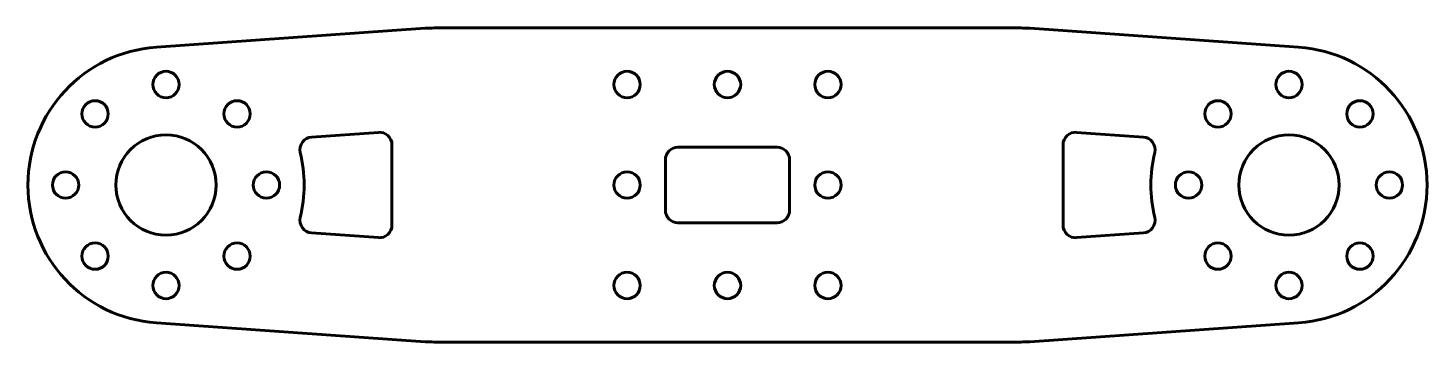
# Model space of a CAD drawing. Header units: millimetres. Extents: x -56 to 56, y -25 to 0.
import ezdxf

# ---------------------------------------------------------------- set-up
doc = ezdxf.new("R2010")
doc.units = ezdxf.units.MM
doc.linetypes.add('K5LT_BASIC', pattern=[0])

msp = doc.modelspace()

# ---------------------------------------------------------------- linework, layer by layer
at = {"color": 5, "linetype": 'K5LT_BASIC', "lineweight": 60, "true_color": 0x0000ff}
for p, q in [((-23.38, 0), (23.38, 0)), ((-45.5, -1.53), (-24.08, -0.02)), ((45.5, -1.53), (24.08, -0.02)), ((-33.13, -8.68), (-27.8, -8.31)), ((33.13, -8.68), (27.8, -8.31)), ((-26.73, -9.3), (-26.73, -15.7)), ((-3.95, -9.5), (3.95, -9.5)), ((26.73, -9.3), (26.73, -15.7)), ((-4.95, -14.5), (-4.95, -10.5)), ((4.95, -10.5), (4.95, -14.5)), ((3.95, -15.5), (-3.95, -15.5)), ((-27.8, -16.69), (-33.13, -16.32)), ((27.8, -16.69), (33.13, -16.32)), ((-24.08, -24.98), (-45.5, -23.47)), ((24.08, -24.98), (45.5, -23.47)), ((23.38, -25), (-23.38, -25))]:
    msp.add_line(p, q, dxfattribs=at)
for centre, radius in [((-44.73, -4.5), 1.05), ((-8, -4.5), 1.05), ((0, -4.5), 1.05), ((8, -4.5), 1.05), ((44.73, -4.5), 1.05), ((-50.38, -6.84), 1.05), ((-39.07, -6.84), 1.05), ((39.07, -6.84), 1.05), ((50.38, -6.84), 1.05), ((-44.73, -12.5), 4), ((44.73, -12.5), 4), ((-52.73, -12.5), 1.05), ((-36.73, -12.5), 1.05), ((-8, -12.5), 1.05), ((8, -12.5), 1.05), ((36.73, -12.5), 1.05), ((52.73, -12.5), 1.05), ((-50.38, -18.16), 1.05), ((-39.07, -18.16), 1.05), ((39.07, -18.16), 1.05), ((50.38, -18.16), 1.05), ((-44.73, -20.5), 1.05), ((-8, -20.5), 1.05), ((0, -20.5), 1.05), ((8, -20.5), 1.05), ((44.73, -20.5), 1.05)]:
    msp.add_circle(centre, radius, dxfattribs=at)
for centre, radius, start, end in [((-23.38, -10), 10, 90, 94.0122), ((23.38, -10), 10, 85.9878, 90), ((-44.73, -12.5), 11, 94.0122, 265.9878), ((44.73, -12.5), 11, 274.0122, 85.9878), ((-33.06, -9.68), 1, 94.0122, 193.6063), ((-27.73, -9.3), 1, 0, 94.0122), ((27.73, -9.3), 1, 85.9878, 180), ((33.06, -9.68), 1, 346.3937, 85.9878), ((-44.73, -12.5), 11, 346.3937, 13.6063), ((-3.95, -10.5), 1, 90, 180), ((3.95, -10.5), 1, 0, 90), ((44.73, -12.5), 11, 166.3937, 193.6063), ((-33.06, -15.32), 1, 166.3937, 265.9878), ((-3.95, -14.5), 1, 180, 270), ((3.95, -14.5), 1, 270, 0), ((33.06, -15.32), 1, 274.0122, 13.6063), ((-27.73, -15.7), 1, 265.9878, 0), ((27.73, -15.7), 1, 180, 274.0122), ((-23.38, -15), 10, 265.9878, 270), ((23.38, -15), 10, 270, 274.0122)]:
    msp.add_arc(centre, radius, start, end, dxfattribs=at)

doc.saveas('drawing.dxf')
